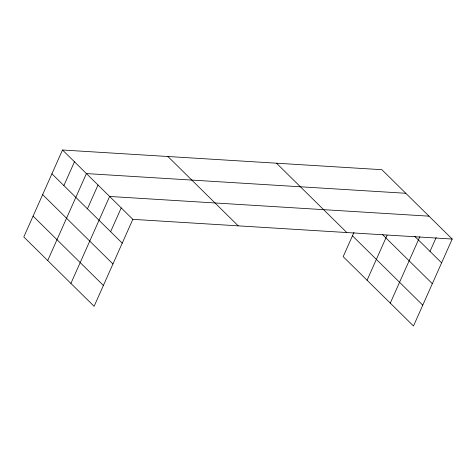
<?xml version="1.0" encoding="UTF-8"?>
<svg xmlns="http://www.w3.org/2000/svg" width="476" height="476" viewBox="0 0 476 476"><rect width="100%" height="100%" fill="white"/><g stroke="black" fill="none" stroke-linecap="round" stroke-linejoin="round"><path stroke-width="0.71" d="M62.511 150.005L23.8 236.953L94.111 306.3L132.828 219.347L62.511 150.005L381.889 169.7L452.2 239.047L413.489 325.995L343.172 256.653L353.948 232.455M63.873 185.586L74.464 161.792M47.707 260.533L86.418 173.579L405.79 193.28M87.429 208.815L98.02 185.021M70.912 283.416L109.623 196.463L428.995 216.163M110.628 231.699L121.225 207.905M367.079 280.227L387.119 235.227M390.284 303.111L419.874 236.649M430.007 251.399L436.183 237.518M132.828 219.347L452.2 239.047M414.709 236.316L441.609 262.841M382.282 234.329L432.327 283.678M352.454 235.81L422.765 305.152M276.491 163.203L346.808 232.544M167.903 156.503L238.22 225.85M51.92 173.799L122.231 243.141M42.638 194.642L112.955 263.984M33.082 216.11L103.393 285.457"/></g></svg>
